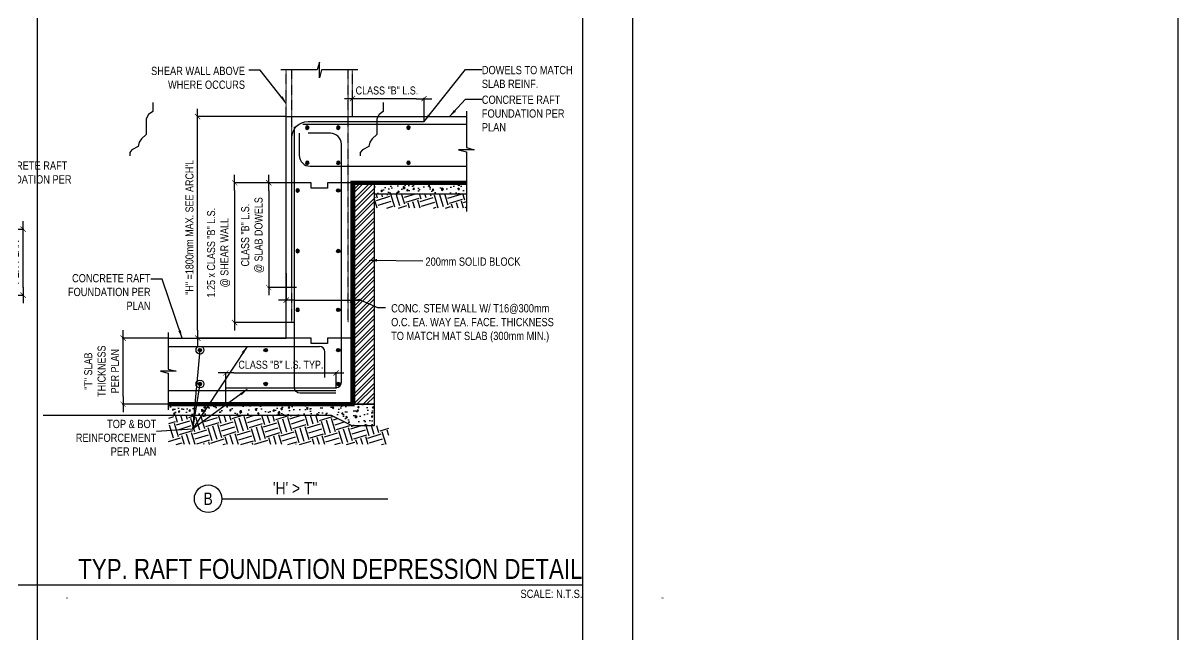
# Model space of a CAD drawing. Header units: millimetres. Extents: x 2250 to 72050, y -16050 to 57150.
# Drawn here: x 37481 to 72050, y 2255 to 20560 of the extents above; entities that cross this region are included whole.
import ezdxf
from ezdxf.enums import TextEntityAlignment as Align

# ---------------------------------------------------------------- set-up
doc = ezdxf.new("R2010")
doc.units = ezdxf.units.MM
doc.linetypes.add('DASHED', pattern=[0.75, 0.5, -0.25])
doc.linetypes.add('HIDDEN2', pattern=[0.1875, 0.125, -0.0625])
for name, color, linetype in [('BLINDING', 1, 'Continuous'), ('S-D-MEDM', 3, 'Continuous'), ('S-D-THCK', 6, 'Continuous'), ('S-G-BREK', 2, 'Continuous'), ('S-G-DIMS', 1, 'Continuous'), ('S-G-HDN2', 1, 'HIDDEN2'), ('S-G-HTCH', 1, 'Continuous'), ('S-G-LEDR', 2, 'Continuous'), ('S-G-RBAR', 7, 'Continuous'), ('S-G-STTL', 4, 'Continuous'), ('S-G-TEXT', 3, 'Continuous'), ('S-G-THCK', 6, 'Continuous'), ('S-G-TITL', 7, 'Continuous'), ('S-G-TITLREF', 4, 'Continuous'), ('S-HATCH', 8, 'Continuous'), ('WATER PROOF', 1, 'DASHED')]:
    doc.layers.add(name, color=color, linetype=linetype)
doc.layers.add('NPLT-JLA', color=193, linetype='Continuous', plot=False)
doc.styles.add('ARIAL', font='arial.ttf', dxfattribs={"width": 0.8})
doc.dimstyles.new('ARIALDIMS', dxfattribs={"dimscale": 12, "dimtxt": 20, "dimasz": 19.5, "dimexe": 2.25, "dimexo": 1.75, "dimgap": 10, "dimtad": 1, "dimzin": 3, "dimdsep": 46, "dimtxsty": 'ARIAL', "dimblk1": 'nyatick', "dimblk2": 'nyatick', "dimsah": 1, "dimcen": 2.25, "dimclrd": 1, "dimclre": 1, "dimclrt": 2, "dimadec": 0, "dimazin": 0, "dimtfac": 1, "dimtmove": 0, "dimatfit": 3, "dimfxl": 1, "dimfrac": 2, "dimtolj": 1, "dimtzin": 0, "dimarcsym": 0})

# ---------------------------------------------------------------- blocks, each defined once
blk = doc.blocks.new('nyatick')
at = {"layer": 'S-G-DIMS'}
blk.add_line((-1.01, 0), (1, 0), dxfattribs=at)
at = {"layer": 'S-G-DIMS', "const_width": 0.08}
blk.add_lwpolyline([(0.34, 0.34), (-0.34, -0.34)], dxfattribs=at)
blk = doc.blocks.new('*D337')
at = {"layer": 'Defpoints', "color": 0, "transparency": 16777216}
for p in [(42707, 17762), (45360, 17762), (45360, 11135)]:
    blk.add_point(p, dxfattribs=at)
at = {"layer": 'S-G-DIMS', "color": 1, "lineweight": -2, "transparency": 16777216}
for p, q in [((45339, 17762), (42680, 17762)), ((42707, 11369), (42707, 17528)), ((45339, 11135), (42680, 11135))]:
    blk.add_line(p, q, dxfattribs=at)
at = {"layer": 'S-G-DIMS', "color": 1, "lineweight": -2, "transparency": 16777216, "xscale": 234, "yscale": 234, "zscale": 234}
for p, rotation in [((42707, 17762), 90), ((42707, 11135), 270)]:
    blk.add_blockref('nyatick', p, dxfattribs=dict(at, rotation=rotation))
at = {"layer": 'S-G-DIMS', "color": 2, "transparency": 16777216, "insert": (42463, 14449), "char_height": 240, "attachment_point": 5, "rotation": 90, "style": 'ARIAL'}
blk.add_mtext('\\A1;"H" =1800mm MAX. SEE ARCH\'L', dxfattribs=at)
blk = doc.blocks.new('*D338')
at = {"layer": 'Defpoints', "color": 0, "transparency": 16777216}
for p in [(45360, 13099), (47339, 13099), (47339, 12274)]:
    blk.add_point(p, dxfattribs=at)
at = {"layer": 'S-G-DIMS', "color": 1, "lineweight": -2, "transparency": 16777216}
for p, q in [((45360, 13078), (45360, 12247)), ((47339, 13078), (47339, 12247)), ((45594, 12274), (47105, 12274))]:
    blk.add_line(p, q, dxfattribs=at)
at = {"layer": 'S-G-DIMS', "color": 1, "lineweight": -2, "transparency": 16777216, "xscale": 234, "yscale": 234, "zscale": 234, "rotation": 180}
blk.add_blockref('nyatick', (45360, 12274), dxfattribs=at)
at = {"layer": 'S-G-DIMS', "color": 1, "lineweight": -2, "transparency": 16777216, "xscale": 234, "yscale": 234, "zscale": 234}
blk.add_blockref('nyatick', (47339, 12274), dxfattribs=at)
blk = doc.blocks.new('*D339')
at = {"layer": 'Defpoints', "color": 0, "transparency": 16777216}
for p in [(36122, 14398), (37481, 14398), (36122, 12419)]:
    blk.add_point(p, dxfattribs=at)
at = {"layer": 'S-G-DIMS', "color": 1, "lineweight": -2, "transparency": 16777216}
for p, q in [((36143, 14398), (37508, 14398)), ((37481, 12653), (37481, 14164)), ((36143, 12419), (37508, 12419))]:
    blk.add_line(p, q, dxfattribs=at)
at = {"layer": 'S-G-DIMS', "color": 1, "lineweight": -2, "transparency": 16777216, "xscale": 234, "yscale": 234, "zscale": 234}
for p, rotation in [((37481, 14398), 90), ((37481, 12419), 270)]:
    blk.add_blockref('nyatick', p, dxfattribs=dict(at, rotation=rotation))
at = {"layer": 'S-G-DIMS', "color": 2, "transparency": 16777216, "insert": (36837, 13408), "char_height": 240, "attachment_point": 5, "rotation": 90, "style": 'ARIAL'}
blk.add_mtext('\\A1;"T" SLAB \\PTHICKNESS \\PPER PLAN', dxfattribs=at)
blk = doc.blocks.new('*D344')
at = {"layer": 'Defpoints', "color": 0, "transparency": 16777216}
for p in [(40475, 11135), (41834, 11135), (41834, 9156)]:
    blk.add_point(p, dxfattribs=at)
at = {"layer": 'S-G-DIMS', "color": 1, "lineweight": -2, "transparency": 16777216}
for p, q in [((41813, 11135), (40448, 11135)), ((40475, 9390), (40475, 10901)), ((41813, 9156), (40448, 9156))]:
    blk.add_line(p, q, dxfattribs=at)
at = {"layer": 'S-G-DIMS', "color": 1, "lineweight": -2, "transparency": 16777216, "xscale": 234, "yscale": 234, "zscale": 234}
for p, rotation in [((40475, 11135), 90), ((40475, 9156), 270)]:
    blk.add_blockref('nyatick', p, dxfattribs=dict(at, rotation=rotation))
at = {"layer": 'S-G-DIMS', "color": 2, "transparency": 16777216, "insert": (39830, 10145), "char_height": 240, "attachment_point": 5, "rotation": 90, "style": 'ARIAL'}
blk.add_mtext('\\A1;"T" SLAB \\PTHICKNESS \\PPER PLAN', dxfattribs=at)
blk = doc.blocks.new('*D345')
at = {"layer": 'Defpoints', "color": 0, "transparency": 16777216}
for p in [(46848, 10093), (46848, 9603), (43551, 9156)]:
    blk.add_point(p, dxfattribs=at)
at = {"layer": 'S-G-DIMS', "color": 1, "lineweight": -2, "transparency": 16777216}
for p, q in [((43551, 9177), (43551, 10120)), ((43785, 10093), (46614, 10093)), ((46848, 9624), (46848, 10120))]:
    blk.add_line(p, q, dxfattribs=at)
at = {"layer": 'S-G-DIMS', "color": 1, "lineweight": -2, "transparency": 16777216, "xscale": 234, "yscale": 234, "zscale": 234, "rotation": 180}
blk.add_blockref('nyatick', (43551, 10093), dxfattribs=at)
at = {"layer": 'S-G-DIMS', "color": 1, "lineweight": -2, "transparency": 16777216, "xscale": 234, "yscale": 234, "zscale": 234}
blk.add_blockref('nyatick', (46848, 10093), dxfattribs=at)
at = {"layer": 'S-G-DIMS', "color": 2, "transparency": 16777216, "insert": (45199, 10337), "char_height": 240, "attachment_point": 5, "style": 'ARIAL'}
blk.add_mtext('\\A1;CLASS "B" L.S. TYP.', dxfattribs=at)
blk = doc.blocks.new('*D359')
at = {"layer": 'Defpoints', "color": 0, "transparency": 16777216}
for p in [(47339, 18298), (47339, 17762), (49483, 17618)]:
    blk.add_point(p, dxfattribs=at)
at = {"layer": 'S-G-DIMS', "color": 1, "lineweight": -2, "transparency": 16777216}
for p, q in [((47339, 17783), (47339, 18325)), ((49483, 17639), (49483, 18325)), ((49249, 18298), (47573, 18298))]:
    blk.add_line(p, q, dxfattribs=at)
at = {"layer": 'S-G-DIMS', "color": 1, "lineweight": -2, "transparency": 16777216, "xscale": 234, "yscale": 234, "zscale": 234, "rotation": 180}
blk.add_blockref('nyatick', (47339, 18298), dxfattribs=at)
at = {"layer": 'S-G-DIMS', "color": 1, "lineweight": -2, "transparency": 16777216, "xscale": 234, "yscale": 234, "zscale": 234}
blk.add_blockref('nyatick', (49483, 18298), dxfattribs=at)
at = {"layer": 'S-G-DIMS', "color": 2, "transparency": 16777216, "insert": (48373, 18542), "char_height": 240, "attachment_point": 5, "style": 'ARIAL'}
blk.add_mtext('\\A1;CLASS "B" L.S.', dxfattribs=at)
blk = doc.blocks.new('*D346')
at = {"layer": 'Defpoints', "color": 0, "transparency": 16777216}
for p in [(45360, 15783), (44833, 12649), (45689, 12649)]:
    blk.add_point(p, dxfattribs=at)
at = {"layer": 'S-G-DIMS', "color": 1, "lineweight": -2, "transparency": 16777216}
for p, q in [((45339, 15783), (44806, 15783)), ((44833, 15549), (44833, 12883)), ((45668, 12649), (44806, 12649))]:
    blk.add_line(p, q, dxfattribs=at)
at = {"layer": 'S-G-DIMS', "color": 1, "lineweight": -2, "transparency": 16777216, "xscale": 234, "yscale": 234, "zscale": 234}
for p, rotation in [((44833, 15783), 90), ((44833, 12649), 270)]:
    blk.add_blockref('nyatick', p, dxfattribs=dict(at, rotation=rotation))
at = {"layer": 'S-G-DIMS', "color": 2, "transparency": 16777216, "insert": (44353, 14216), "char_height": 240, "attachment_point": 5, "rotation": 90, "style": 'ARIAL'}
blk.add_mtext('\\A1;CLASS "B" L.S.\\P@ SLAB DOWELS', dxfattribs=at)
blk = doc.blocks.new('*D347')
at = {"layer": 'Defpoints', "color": 0, "transparency": 16777216}
for p in [(45360, 15783), (43813, 11598), (45607, 11598)]:
    blk.add_point(p, dxfattribs=at)
at = {"layer": 'S-G-LEDR', "color": 1, "lineweight": -2, "transparency": 16777216}
for p, q in [((45339, 15783), (43786, 15783)), ((43813, 15549), (43813, 11832)), ((45586, 11598), (43786, 11598))]:
    blk.add_line(p, q, dxfattribs=at)
at = {"layer": 'S-G-LEDR', "color": 1, "lineweight": -2, "transparency": 16777216, "xscale": 234, "yscale": 234, "zscale": 234}
for p, rotation in [((43813, 15783), 90), ((43813, 11598), 270)]:
    blk.add_blockref('nyatick', p, dxfattribs=dict(at, rotation=rotation))
at = {"layer": 'S-G-LEDR', "color": 2, "transparency": 16777216, "insert": (43333, 13691), "char_height": 240, "attachment_point": 5, "rotation": 90, "style": 'ARIAL'}
blk.add_mtext('\\A1;1.25 x CLASS "B" L.S.\\P@ SHEAR WALL', dxfattribs=at)

msp = doc.modelspace()

# ---------------------------------------------------------------- hatches: boundary and pattern name
at = {"layer": 'S-G-HTCH'}
h = msp.add_hatch(dxfattribs=at)
h.set_pattern_fill('EARTH', color=256, scale=64.940861, angle=17.0739491, style=0)
h.set_pattern_definition([(17.07395, (-946555.13, 214166.53), (273.12422, 515.27523), [412.37447, -412.37447]), (17.07395, (-946600.54, 214314.35), (273.12422, 515.27523), [412.37447, -412.37447]), (17.07395, (-946645.94, 214462.18), (273.12422, 515.27523), [412.37447, -412.37447]), (107.07395, (-946611.8, 214526.6), (-515.27523, 273.12422), [412.37447, -412.37447]), (107.07395, (-946463.97, 214572), (-515.27523, 273.12422), [412.37447, -412.37447]), (107.07395, (-946316.15, 214617.4), (-515.27523, 273.12422), [412.37447, -412.37447])])
h.paths.add_polyline_path([(47988.352, 15452.708), (50749.754, 15452.708), (50749.754, 15026.364), (47988.352, 15026.364)])
h = msp.add_hatch(dxfattribs=at)
h.set_pattern_fill('EARTH', color=256, scale=64.940861, angle=17.0739491, style=0)
h.set_pattern_definition([(17.07395, (-948326.84, 209178.5), (273.12422, 515.27523), [412.37447, -412.37447]), (17.07395, (-948372.24, 209326.3), (273.12422, 515.27523), [412.37447, -412.37447]), (17.07395, (-948417.64, 209474.14), (273.12422, 515.27523), [412.37447, -412.37447]), (107.07395, (-948383.5, 209538.55), (-515.27523, 273.12422), [412.37447, -412.37447]), (107.07395, (-948235.68, 209583.96), (-515.27523, 273.12422), [412.37447, -412.37447]), (107.07395, (-948087.85, 209629.36), (-515.27523, 273.12422), [412.37447, -412.37447])])
h.paths.add_polyline_path([(48427.165, 8506.282), (47338.943, 8506.282), (46700.375, 8825.566), (41846.28, 8825.566), (41831.307, 7947.254), (48427.165, 7947.254)])
at = {"layer": 'S-HATCH'}
h = msp.add_hatch(dxfattribs=at)
h.set_pattern_fill('STEEL', color=256, scale=64.940861)
h.set_pattern_definition([(45, (-948326.84, 209178.5), (-145.79639, 145.79639), []), (45, (-948326.84, 209281.59), (-145.79639, 145.79639), [])])
h.paths.add_polyline_path([(47988.352, 9155.691), (47410.023, 9155.691), (47410.023, 15782.832), (47988.352, 15782.832)])
h = msp.add_hatch(dxfattribs=at)
h.set_pattern_fill('AR-CONC', color=256, scale=64.940861, angle=45)
h.set_pattern_definition([(95, (-23765.65, 3241.1), (358.1826, 300.5509), [48.7056, -535.762]), (40, (-23765.65, 3241.1), (-409.1223, 281.6928), [38.9645, -428.6097]), (145.45144, (-23735.8, 3266.15), (-50.9397, 582.2437), [41.3934, -455.3277]), (91.1842, (-23857.5, 3332.95), (566.085, 414.072), [73.0585, -803.643]), (141.6356, (-23810.3, 3367.46), (-18.1185, 876.5144), [62.09, -682.992]), (36.1842, (-23857.5, 3332.95), (-18.1185, 876.5144), [58.447, -642.9145]), (66, (-23788.6, 3355.9), (458.9835, 89.2174), [48.7056, -535.762]), (11, (-23788.6, 3355.9), (-221.259, 444.7205), [38.9645, -428.6097]), (116.45144, (-23750.36, 3363.34), (237.7244, 533.9379), [41.3934, -455.3277]), (82.5, (-23765.65, 3241.11), (-147.28145, 158.4491), [0, -423.4144, 0, -435.1038, 0, -430.2332]), (52.5, (-23765.65, 3241.1), (-60.3125, 301.9162), [0, -248.0741, 0, -413.6733, 0, -163.9757]), (12.5, (-23868.05, 3138.7), (255.48914, 234.7747), [0, -162.3522, 0, -506.5387, 0, -672.1379]), (2.5, (-23913.97, 3092.8), (221.8315, 313.7681), [0, -211.0578, 0, -336.3937, 0, -477.3153])])
h.paths.add_polyline_path([(50749.754, 15452.708), (50749.754, 15719.182), (47988.352, 15719.182), (47988.352, 15452.708)])
h = msp.add_hatch(dxfattribs=at)
h.set_pattern_fill('AR-CONC', color=256, scale=64.940861, angle=45)
h.set_pattern_definition([(95, (-26354.46, -3566.7), (358.1826, 300.5509), [48.7056, -535.762]), (40, (-26354.46, -3566.7), (-409.1223, 281.6928), [38.9645, -428.6097]), (145.45144, (-26324.6, -3541.64), (-50.9397, 582.2437), [41.3934, -455.3277]), (91.1842, (-26446.3, -3474.85), (566.085, 414.072), [73.0585, -803.643]), (141.6356, (-26399.1, -3440.34), (-18.1185, 876.5144), [62.09, -682.992]), (36.1842, (-26446.3, -3474.85), (-18.1185, 876.5144), [58.447, -642.9145]), (66, (-26377.4, -3451.9), (458.9835, 89.2174), [48.7056, -535.762]), (11, (-26377.4, -3451.9), (-221.259, 444.7205), [38.9645, -428.6097]), (116.45144, (-26339.17, -3444.45), (237.7244, 533.9379), [41.3934, -455.3277]), (82.5, (-26354.46, -3566.69), (-147.28145, 158.4491), [0, -423.4144, 0, -435.1038, 0, -430.2332]), (52.5, (-26354.46, -3566.7), (-60.3125, 301.9162), [0, -248.0741, 0, -413.6733, 0, -163.9757]), (12.5, (-26456.86, -3669.1), (255.48914, 234.7747), [0, -162.3522, 0, -506.5387, 0, -672.1379]), (2.5, (-26502.78, -3715), (221.8315, 313.7681), [0, -211.0578, 0, -336.3937, 0, -477.3153])])
h.paths.add_polyline_path([(47988.352, 8506.282), (47988.352, 9155.691), (47338.943, 9155.691), (41815.855, 9155.691), (41841.832, 8825.566), (46813.894, 8825.566), (47338.943, 8506.282)])

# ---------------------------------------------------------------- linework, layer by layer
at = {"layer": 'BLINDING'}
msp.add_lwpolyline([(47988.352, 9155.691), (47410.023, 9155.691), (47410.023, 15782.832), (47988.352, 15782.832)], close=True, dxfattribs=at)
for points in [[(47988.352, 15452.708), (50749.754, 15452.708)], [(47338.943, 9155.691), (47988.352, 9155.691), (47988.352, 8506.282), (47338.943, 8506.282)], [(38080.524, 8825.566), (46700.375, 8825.566)]]:
    msp.add_lwpolyline(points, dxfattribs=at)
at = {"layer": 'NPLT-JLA'}
for p, q in [((37900, 57150), (37900, -14550)), ((54225, 57150), (54225, -15032.217)), ((55725, 57150), (55725, -14550)), ((72050, 57150), (72050, -15032.217))]:
    msp.add_line(p, q, dxfattribs=at)
for points in [[(41361.68, 18180.744), (41361.68, 17913.848), (41237.593, 17827.678), (41167.537, 17693.038), (41167.537, 17486.591), (41167.537, 17224.487), (41027.425, 17100.619), (40957.367, 16998.292), (40925.033, 16869.036), (40736.42, 16772.095), (40671.752, 16685.926), (40671.752, 16588.061)], [(48263.863, 18180.744), (48263.863, 17913.848), (48139.775, 17827.678), (48069.72, 17693.038), (48069.72, 17486.591), (48069.72, 17224.487), (47929.607, 17100.619), (47859.55, 16998.292), (47827.216, 16869.036), (47638.602, 16772.095), (47573.935, 16685.926), (47573.935, 16588.061)]]:
    msp.add_lwpolyline(points, dxfattribs=at)
at = {"layer": 'S-D-MEDM'}
for p, q in [((45359.546, 11135.088), (45359.546, 17762.23)), ((45359.546, 17762.23), (50749.754, 17762.23)), ((41828.844, 11135.088), (45359.546, 11135.088))]:
    msp.add_line(p, q, dxfattribs=at)
for points in [[(41828.844, 9155.691), (47338.943, 9155.691), (47338.943, 15782.832), (50749.754, 15782.832)], [(47338.943, 15782.832), (46596.669, 15782.832), (46596.669, 15617.882), (46101.82, 15617.882), (46101.82, 15782.832), (45359.546, 15782.832)], [(47338.943, 11135.088), (46596.669, 11135.088), (46596.669, 10970.139), (46101.82, 10970.139), (46101.82, 11135.088), (45359.546, 11135.088)]]:
    msp.add_lwpolyline(points, dxfattribs=at)
at = {"layer": 'S-D-THCK'}
for p, q in [((41828.844, 10887.664), (46349.245, 10887.664)), ((46514.194, 9959.721), (46514.194, 10722.714)), ((41832.295, 9568.077), (46846.039, 9568.077))]:
    msp.add_line(p, q, dxfattribs=at)
msp.add_lwpolyline([(46846.039, 9485.602), (45771.233, 9485.602, -0.414213562), (45606.283, 9650.552), (45606.971, 17452.949)], format="xyb", dxfattribs=at)
msp.add_arc((46349.245, 10722.714), 164.95, 0, 90, dxfattribs=at)
at = {"layer": 'S-G-BREK'}
for points in [[(47503.893, 19159.304), (46412.385, 19159.304), (46349.245, 18923.662), (46349.245, 19394.947), (46286.104, 19159.304), (45194.596, 19159.304)], [(50749.754, 17927.179), (50749.754, 16835.671), (50985.397, 16772.531), (50514.112, 16772.531), (50749.754, 16709.391), (50749.754, 14922.554)], [(41828.844, 11300.038), (41828.844, 10208.53), (42064.486, 10145.39), (41593.201, 10145.39), (41828.844, 10082.249), (41828.844, 8990.741)]]:
    msp.add_lwpolyline(points, dxfattribs=at)
at = {"layer": 'S-G-DIMS', "color": 1}
msp.add_line((46700.375, 8825.566), (47338.943, 8506.282), dxfattribs=at)
at = {"layer": 'S-G-HDN2'}
for p, q in [((45359.546, 17762.23), (45359.546, 19159.304)), ((45524.496, 11598.251), (45524.496, 19159.304)), ((47215.231, 11598.251), (47215.231, 19159.304)), ((47338.943, 17762.23), (47338.943, 19159.304))]:
    msp.add_line(p, q, dxfattribs=at)
at = {"layer": 'S-G-RBAR'}
for points in [[(45936.87, 17432.33, 1), (46039.964, 17432.33, 1), (45936.87, 17432.33, 1), (46022.781, 17432.33, 1), (45954.052, 17432.33, 1), (46005.599, 17432.33, 1), (45971.235, 17432.33, 1), (45988.417, 17432.33, 1)], [(46864.713, 17432.33, 1), (46967.806, 17432.33, 1), (46864.713, 17432.33, 1), (46950.624, 17432.33, 1), (46881.895, 17432.33, 1), (46933.442, 17432.33, 1), (46899.077, 17432.33, 1), (46916.259, 17432.33, 1)], [(48967.822, 17432.33, 1), (49070.916, 17432.33, 1), (48967.822, 17432.33, 1), (49053.734, 17432.33, 1), (48985.005, 17432.33, 1), (49036.552, 17432.33, 1), (49002.187, 17432.33, 1), (49019.369, 17432.33, 1)], [(45936.87, 16380.775, 1), (46039.964, 16380.775, 1), (45936.87, 16380.775, 1), (46022.781, 16380.775, 1), (45954.052, 16380.775, 1), (46005.599, 16380.775, 1), (45971.235, 16380.775, 1), (45988.417, 16380.775, 1)], [(46864.713, 16380.775, 1), (46967.806, 16380.775, 1), (46864.713, 16380.775, 1), (46950.624, 16380.775, 1), (46881.895, 16380.775, 1), (46933.442, 16380.775, 1), (46899.077, 16380.775, 1), (46916.259, 16380.775, 1)], [(48967.822, 16380.775, 1), (49070.916, 16380.775, 1), (48967.822, 16380.775, 1), (49053.734, 16380.775, 1), (48985.005, 16380.775, 1), (49036.552, 16380.775, 1), (49002.187, 16380.775, 1), (49019.369, 16380.775, 1)], [(45648.208, 15554.486, 1), (45751.302, 15554.486, 1), (45648.208, 15554.486, 1), (45734.119, 15554.486, 1), (45665.39, 15554.486, 1), (45716.937, 15554.486, 1), (45682.573, 15554.486, 1), (45699.755, 15554.486, 1)], [(46967.806, 15554.486, -1), (46864.713, 15554.486, -1), (46967.806, 15554.486, -1), (46881.895, 15554.486, -1), (46950.624, 15554.486, -1), (46899.077, 15554.486, -1), (46933.442, 15554.486, -1), (46916.259, 15554.486, -1)], [(45648.208, 13740.039, 1), (45751.302, 13740.039, 1), (45648.208, 13740.039, 1), (45734.119, 13740.039, 1), (45665.39, 13740.039, 1), (45716.937, 13740.039, 1), (45682.573, 13740.039, 1), (45699.755, 13740.039, 1)], [(46967.806, 13740.039, -1), (46864.713, 13740.039, -1), (46967.806, 13740.039, -1), (46881.895, 13740.039, -1), (46950.624, 13740.039, -1), (46899.077, 13740.039, -1), (46933.442, 13740.039, -1), (46916.259, 13740.039, -1)], [(45648.208, 11979.872, 1), (45751.302, 11979.872, 1), (45648.208, 11979.872, 1), (45734.119, 11979.872, 1), (45665.39, 11979.872, 1), (45716.937, 11979.872, 1), (45682.573, 11979.872, 1), (45699.755, 11979.872, 1)], [(46967.806, 11979.872, -1), (46864.713, 11979.872, -1), (46967.806, 11979.872, -1), (46881.895, 11979.872, -1), (46950.624, 11979.872, -1), (46899.077, 11979.872, -1), (46933.442, 11979.872, -1), (46916.259, 11979.872, -1)], [(42825.818, 10776.23, -1), (42722.724, 10776.23, -1), (42825.818, 10776.23, -1), (42739.906, 10776.23, -1), (42808.636, 10776.23, -1), (42757.089, 10776.23, -1), (42791.453, 10776.23, -1), (42774.271, 10776.23, -1)], [(44794.906, 10776.23, -1), (44691.812, 10776.23, -1), (44794.906, 10776.23, -1), (44708.995, 10776.23, -1), (44777.724, 10776.23, -1), (44726.177, 10776.23, -1), (44760.541, 10776.23, -1), (44743.359, 10776.23, -1)], [(46967.806, 10777.238, -1), (46864.713, 10777.238, -1), (46967.806, 10777.238, -1), (46881.895, 10777.238, -1), (46950.624, 10777.238, -1), (46899.077, 10777.238, -1), (46933.442, 10777.238, -1), (46916.259, 10777.238, -1)], [(42825.818, 9761.974, -1), (42722.724, 9761.974, -1), (42825.818, 9761.974, -1), (42739.906, 9761.974, -1), (42808.636, 9761.974, -1), (42757.089, 9761.974, -1), (42791.453, 9761.974, -1), (42774.271, 9761.974, -1)], [(44794.906, 9761.974, -1), (44691.812, 9761.974, -1), (44794.906, 9761.974, -1), (44708.995, 9761.974, -1), (44777.724, 9761.974, -1), (44726.177, 9761.974, -1), (44760.541, 9761.974, -1), (44743.359, 9761.974, -1)], [(46967.806, 9762.982, -1), (46864.713, 9762.982, -1), (46967.806, 9762.982, -1), (46881.895, 9762.982, -1), (46950.624, 9762.982, -1), (46899.077, 9762.982, -1), (46933.442, 9762.982, -1), (46916.259, 9762.982, -1)]]:
    msp.add_lwpolyline(points, format="xyb", dxfattribs=at)
at = {"layer": 'S-G-STTL'}
msp.add_line((43432.082, 6328.618), (48398.555, 6328.618), dxfattribs=at)
msp.add_circle((43019.707, 6328.618), 412.374, dxfattribs=at)
at = {"layer": 'S-G-THCK'}
msp.add_line((45854.395, 17535.424), (50749.754, 17535.424), dxfattribs=at)
for points in [[(45524.496, 12648.786), (45524.496, 17123.049, -0.414213562), (46019.345, 17617.899), (49483.291, 17617.899)], [(43551.152, 9650.54), (46844.094, 9650.54, 0.414213562), (47009.044, 9815.49), (47009.044, 16937.481, 0.414213562), (46679.144, 17267.38), (46019.345, 17267.38)], [(45746.273, 17267.38), (45746.273, 16607.581, 0.414213562), (46076.173, 16277.681), (50749.754, 16277.681)]]:
    msp.add_lwpolyline(points, format="xyb", dxfattribs=at)
at = {"layer": 'S-G-TITLREF'}
msp.add_line((20075, 3750), (54225, 3750), dxfattribs=at)
at = {"layer": 'WATER PROOF', "ltscale": 200, "const_width": 129.882}
msp.add_lwpolyline([(41828.844, 9155.691), (47338.943, 9155.691), (47338.943, 10794.798), (47338.943, 15782.832), (50749.754, 15782.832)], dxfattribs=at)

# ---------------------------------------------------------------- texts
at = {"layer": 'S-G-LEDR', "color": 3, "char_height": 247.42469, "style": 'ARIAL'}
for s, insert, width, attachment_point in [('SHEAR WALL ABOVE \\PWHERE OCCURS', (44123.769, 19253.214), 3085.45847, 3), ('DOWELS TO MATCH SLAB REINF.', (51214.361, 19278.632), 2998.59374, 1), ('CONCRETE RAFT FOUNDATION PER PLAN', (51214.361, 18391.158), 3017.28576, 1), ('CONCRETE RAFT FOUNDATION PER PLAN', (36456.628, 16420.44), 3017.28576, 1), ('200mm SOLID BLOCK', (49526.637, 13546.896), 3562.68515, 1), ('CONCRETE RAFT FOUNDATION PER PLAN', (41296.845, 13051.741), 2795.88832, 3), ('CONC. STEM WALL W/ T16@300mm O.C. EA. WAY EA. FACE. THICKNESS TO MATCH MAT SLAB (300mm MIN.)', (48498.404, 12150.267), 5078.286, 1), ('\\pxqr;TOP & BOT REINFORCEMENT PER PLAN', (41470.239, 8689.603), 2795.88832, 3)]:
    msp.add_mtext(s, dxfattribs=dict(at, insert=insert, width=width, attachment_point=attachment_point))
at = {"layer": 'S-G-STTL', "style": 'ARIAL', "width": 0.8}
msp.add_text('\'H\' > T"', height=371.137, dxfattribs=at).set_placement((44960.325, 6460.578))
msp.add_text('B', height=371.137, dxfattribs=at).set_placement((43019.707, 6328.618), align=Align.MIDDLE)
at = {"layer": 'S-G-TEXT', "color": 7, "insert": (54225, 3608.08), "char_height": 248.85672, "width": 1863.91779, "attachment_point": 3, "style": 'ARIAL'}
msp.add_mtext('\\W0.8000;SCALE: N.T.S.', dxfattribs=at)
msp.add_mtext('\\W0.8000;SCALE: N.T.S.', dxfattribs=at)
at = {"layer": 'S-G-TITL', "insert": (54225, 4527.396), "char_height": 597.2561, "width": 17688.41199, "attachment_point": 3, "style": 'ARIAL'}
msp.add_mtext('TYP. RAFT FOUNDATION DEPRESSION DETAIL', dxfattribs=at)
at = {"layer": 'S-G-TITLREF', "style": 'ARIAL', "width": 0.8}
for p in [(38795.884, 3387.733), (56620.884, 3387.733)]:
    msp.add_text('-', height=248.857, dxfattribs=at).set_placement(p, align=Align.MIDDLE)

# ---------------------------------------------------------------- dimensions: what is measured, and where the dimension line sits
at = {"layer": 'S-G-DIMS'}
for base, p1, p2, text, picture, middle in [((47338.943, 18297.716), (49483.291, 17617.899), (47338.943, 17762.23), 'CLASS "B" L.S.', '*D359', (48372.578, 18297.716)), ((47338.943, 12274.21), (45359.546, 13098.718), (47338.943, 13098.718), ' ', '*D338', (46349.245, 12274.21)), ((46847.771, 10092.525), (43551.152, 9155.691), (46847.771, 9603.338), 'CLASS "B" L.S. TYP.', '*D345', (45199.461, 10092.525))]:
    dim = msp.add_linear_dim(base=base, p1=p1, p2=p2, text=text, dimstyle='ARIALDIMS', dxfattribs=at)
    dim.commit()
    dim.dimension.update_dxf_attribs({"geometry": picture, "text_midpoint": middle, "dimtype": 160})
for base, p1, p2, text, picture, middle in [((42706.724, 17762.23), (45359.546, 11135.088), (45359.546, 17762.23), '"H" =1800mm MAX. SEE ARCH\'L', '*D337', (42706.724, 14448.659)), ((44832.565, 12648.786), (45359.546, 15782.832), (45689.445, 12648.786), 'CLASS "B" L.S.\\P@ SLAB DOWELS', '*D346', (44832.565, 14215.809)), ((37481.112, 14398.103), (36121.735, 12418.706), (36121.735, 14398.103), '"T" SLAB \\PTHICKNESS \\PPER PLAN', '*D339', (37481.112, 13408.404)), ((40474.65, 11135.088), (41834.027, 9155.691), (41834.027, 11135.088), '"T" SLAB \\PTHICKNESS \\PPER PLAN', '*D344', (40474.65, 10145.39))]:
    dim = msp.add_linear_dim(base=base, p1=p1, p2=p2, angle=90, text=text, dimstyle='ARIALDIMS', dxfattribs=at)
    dim.commit()
    dim.dimension.update_dxf_attribs({"geometry": picture, "text_midpoint": middle, "dimtype": 160})
at = {"layer": 'S-G-LEDR'}
dim = msp.add_linear_dim(base=(43812.853, 11598.251), p1=(45359.546, 15782.832), p2=(45606.971, 11598.251), angle=90, text='1.25 x CLASS "B" L.S.\\P@ SHEAR WALL', dimstyle='ARIALDIMS', dxfattribs=at)
dim.commit()
dim.dimension.update_dxf_attribs({"geometry": '*D347', "text_midpoint": (43812.853, 13690.542), "dimtype": 160})

# ---------------------------------------------------------------- leaders
at = {"layer": 'S-G-DIMS', "annotation_type": 0, "has_hookline": 1, "hookline_direction": 0}
for points in [[(49483.291, 17617.899), (50728.624, 19175.538), (51210.464, 19175.538)], [(50246.237, 17762.23), (50728.624, 18288.064), (51210.464, 18288.064)]]:
    msp.add_leader(points, dimstyle='ARIALDIMS', override={"dimgap": 0.05, "dimtad": 0}, dxfattribs=at)
at = {"layer": 'S-G-LEDR'}
for points, override in [([(47838.985, 13465.769), (49451.025, 13444.232)], {"dimgap": 0.05, "dimtad": 0}), ([(42774.271, 10776.23), (42554.137, 8409.108)], {"dimtad": 0, "dimldrblk": 'DOTBLANK'}), ([(44188.749, 10887.664), (42554.137, 8409.108)], {"dimgap": 0.05, "dimtad": 0}), ([(44188.749, 9592.281), (42554.137, 8409.108)], {"dimgap": 0.05, "dimtad": 0})]:
    msp.add_leader(points, dimstyle='ARIALDIMS', override=override, dxfattribs=at)
at = {"layer": 'S-G-LEDR', "annotation_type": 0, "has_hookline": 1, "hookline_direction": 1}
msp.add_leader([(42774.271, 9761.974), (42554.137, 8409.108), (41474.135, 8344.527)], dimstyle='ARIALDIMS', override={"dimgap": 0.05, "dimtad": 0, "dimldrblk": 'DOTBLANK'}, dxfattribs=at)
at = {"layer": 'S-G-RBAR', "annotation_type": 0, "has_hookline": 1}
for points, hookline_direction in [([(45359.546, 18168.322), (44581.203, 19149.986), (44238.705, 19149.986)], 1), ([(42241.836, 11135.088), (41643.24, 12897.582), (41300.742, 12897.582)], 1), ([(47338.943, 12274.21), (47587.605, 12274.21), (48094.778, 12047.174), (48328.778, 12047.174)], 0)]:
    msp.add_leader(points, dimstyle='ARIALDIMS', override={"dimgap": 0.05, "dimtad": 0}, dxfattribs=dict(at, hookline_direction=hookline_direction))

doc.saveas('drawing.dxf')
